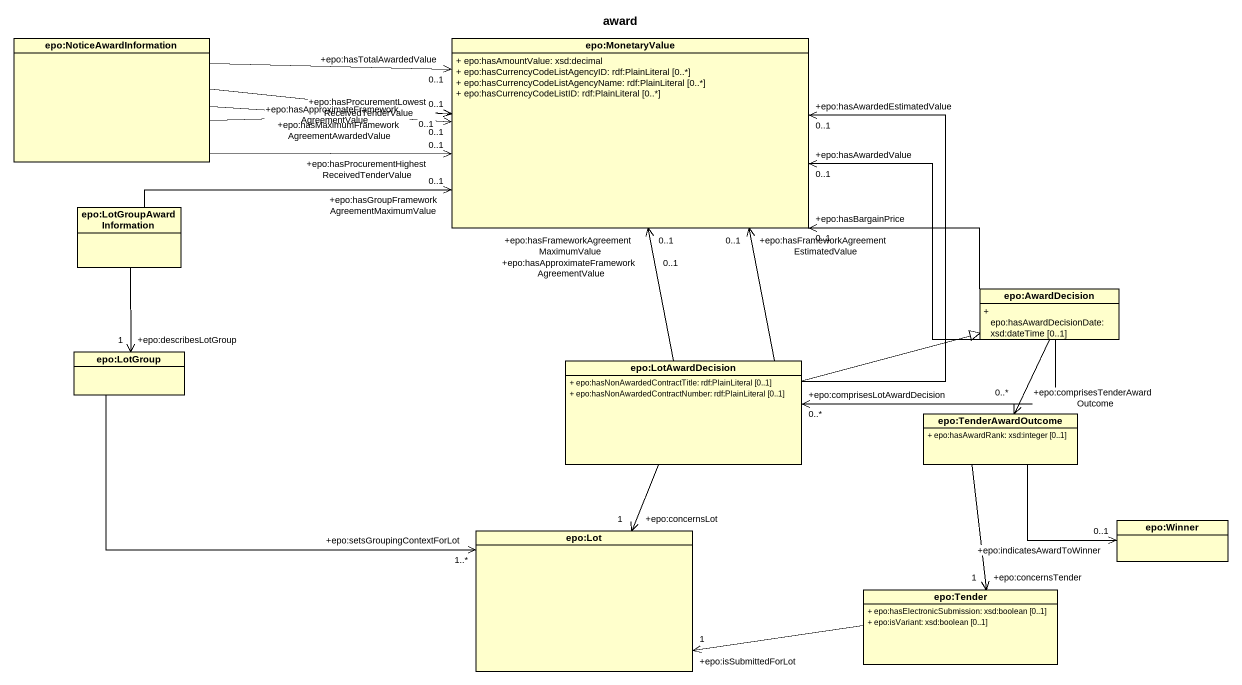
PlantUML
@startuml
title award
hide circle
hide empty members
skinparam classAttributeIconSize 0
class "epo:NoticeAwardInformation" as epo_NoticeAwardInformation
class "epo:MonetaryValue" as epo_MonetaryValue {
  + epo:hasAmountValue: xsd:decimal
  + epo:hasCurrencyCodeListAgencyID: rdf:PlainLiteral [0..*]
  + epo:hasCurrencyCodeListAgencyName: rdf:PlainLiteral [0..*]
  + epo:hasCurrencyCodeListID: rdf:PlainLiteral [0..*]
}
class "epo:LotGroupAwardInformation" as epo_LotGroupAwardInformation
class "epo:AwardDecision" as epo_AwardDecision {
  + epo:hasAwardDecisionDate: xsd:dateTime [0..1]
}
class "epo:LotGroup" as epo_LotGroup
class "epo:LotAwardDecision" as epo_LotAwardDecision {
  + epo:hasNonAwardedContractTitle: rdf:PlainLiteral [0..1]
  + epo:hasNonAwardedContractNumber: rdf:PlainLiteral [0..1]
}
class "epo:TenderAwardOutcome" as epo_TenderAwardOutcome {
  + epo:hasAwardRank: xsd:integer [0..1]
}
class "epo:Lot" as epo_Lot
class "epo:Winner" as epo_Winner
class "epo:Tender" as epo_Tender {
  + epo:hasElectronicSubmission: xsd:boolean [0..1]
  + epo:isVariant: xsd:boolean [0..1]
}
epo_NoticeAwardInformation -right-> "+epo:hasMaximumFrameworkAgreementAwardedValue\n0..1" epo_MonetaryValue
epo_NoticeAwardInformation -right-> "+epo:hasProcurementHighestReceivedTenderValue\n0..1" epo_MonetaryValue
epo_NoticeAwardInformation -right-> "+epo:hasApproximateFrameworkAgreementValue\n0..1" epo_MonetaryValue
epo_NoticeAwardInformation -right-> "+epo:hasProcurementLowestReceivedTenderValue\n0..1" epo_MonetaryValue
epo_NoticeAwardInformation -right-> "+epo:hasTotalAwardedValue\n0..1" epo_MonetaryValue
epo_LotGroupAwardInformation -right-> "+epo:hasGroupFrameworkAgreementMaximumValue\n0..1" epo_MonetaryValue
epo_LotGroupAwardInformation --> "+epo:describesLotGroup\n1" epo_LotGroup
epo_AwardDecision -left-> "+epo:hasAwardedValue\n0..1" epo_MonetaryValue
epo_AwardDecision -left-> "+epo:hasBargainPrice\n0..1" epo_MonetaryValue
epo_AwardDecision -left-> "+epo:comprisesLotAwardDecision\n0..*" epo_LotAwardDecision
epo_AwardDecision --> "+epo:comprisesTenderAwardOutcome\n0..*" epo_TenderAwardOutcome
epo_LotGroup -right-> "+epo:setsGroupingContextForLot\n1..*" epo_Lot
epo_LotAwardDecision -up-> "+epo:hasAwardedEstimatedValue\n0..1" epo_MonetaryValue
epo_LotAwardDecision -up-> "+epo:hasFrameworkAgreementMaximumValue\n0..1" epo_MonetaryValue
epo_LotAwardDecision -up-> "+epo:hasFrameworkAgreementEstimatedValue\n0..1" epo_MonetaryValue
epo_LotAwardDecision -up-> "+epo:hasApproximateFrameworkAgreementValue\n0..1" epo_MonetaryValue
epo_LotAwardDecision -right-|> epo_AwardDecision
epo_LotAwardDecision --> "+epo:concernsLot\n1" epo_Lot
epo_TenderAwardOutcome -right-> "+epo:indicatesAwardToWinner\n0..1" epo_Winner
epo_TenderAwardOutcome --> "+epo:concernsTender\n1" epo_Tender
epo_Tender -left-> "+epo:isSubmittedForLot\n1" epo_Lot
@enduml
